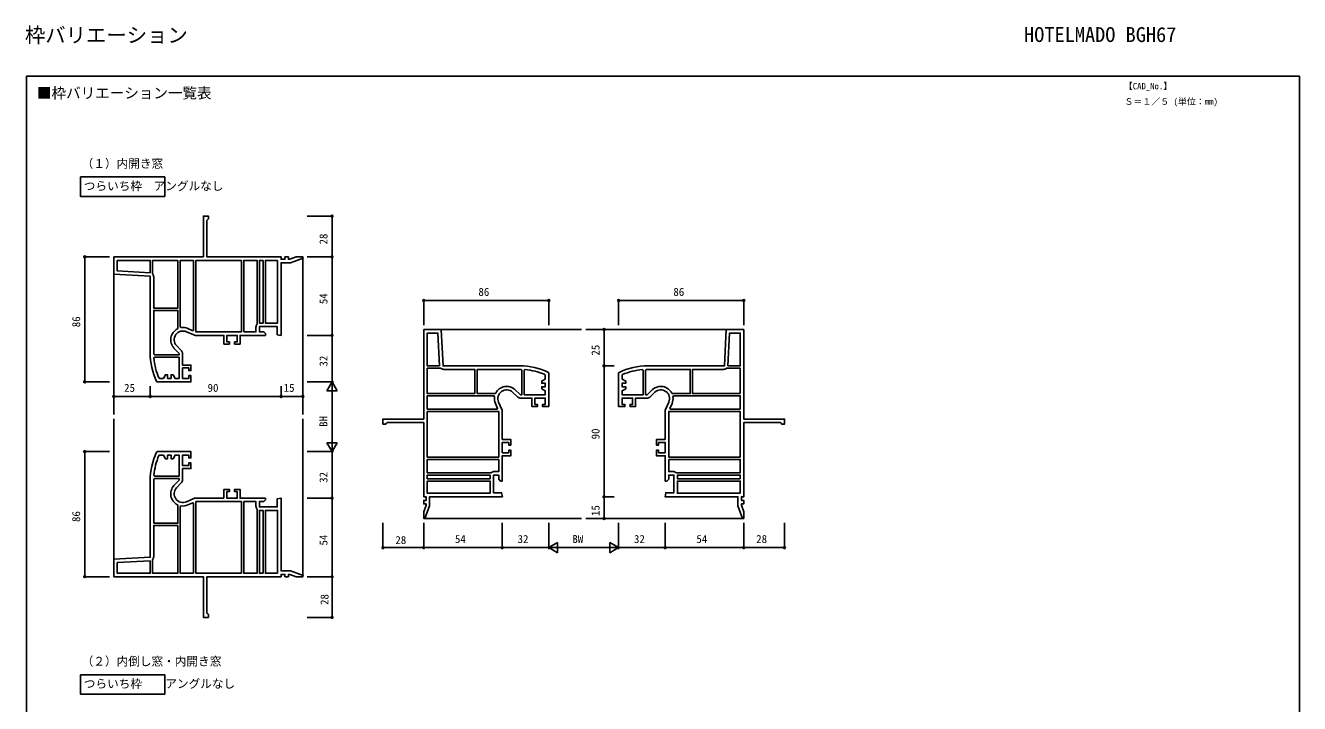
# Model space of a CAD drawing. Units: millimetres, scale not verified. Extents: x -438 to 438, y -554 to 551.
# Drawn here: x -438 to 438, y 84 to 551 of the extents above; entities that cross this region are included whole.
import ezdxf
from ezdxf.enums import TextEntityAlignment as Align

# ---------------------------------------------------------------- set-up
doc = ezdxf.new("R2010")
doc.units = ezdxf.units.MM
doc.header["$LTSCALE"] = 4
for name, color, linetype in [('0-1_USER1', 3, 'Continuous'), ('0-2_YKK_11', 7, 'Continuous'), ('0-3_YKK_12', 2, 'Continuous'), ('0-4_YKK_D', 6, 'Continuous'), ('0-5_YKK_ZWAK', 7, 'Continuous')]:
    doc.layers.add(name, color=color, linetype=linetype)
doc.styles.add('ＭＳ ゴシック', font='')
doc.styles.get('ＭＳ ゴシック').set_extended_font_data('MS Gothic')

msp = doc.modelspace()

# ---------------------------------------------------------------- linework, layer by layer
at = {"layer": '0-1_USER1'}
for points in [[(-399.9, 446.677), (-341.94, 446.677), (-341.94, 433.32), (-399.9, 433.32)], [(-399.9, 104.268), (-341.94, 104.268), (-341.94, 90.91), (-399.9, 90.91)]]:
    msp.add_lwpolyline(points, close=True, dxfattribs=at)
at = {"layer": '0-2_YKK_11'}
for p, q in [((-326.955, 340.17), (-321.964, 337.943)), ((-330.474, 327.025), (-333.799, 330.611)), ((-349.348, 322.049), (-348.849, 322.591)), ((-127.106, 314.291), (-97.906, 314.291)), ((-94.265, 314.139), (-94.806, 313.64)), ((-13.548, 314.139), (-13.006, 313.64)), ((-102.826, 298.59), (-99.241, 295.265)), ((-4.986, 298.59), (-8.572, 295.265)), ((-110.158, 286.755), (-112.386, 291.746)), ((2.345, 286.755), (4.573, 291.746)), ((-109.906, 265.991), (-109.906, 285.573)), ((2.094, 265.991), (2.094, 285.573)), ((-349.5, 208.491), (-349.5, 237.691)), ((-349.348, 241.333), (-348.849, 240.791)), ((-333.799, 232.771), (-330.474, 236.357)), ((-321.964, 225.439), (-326.955, 223.212)), ((-301.2, 225.691), (-320.782, 225.691))]:
    msp.add_line(p, q, dxfattribs=at)
for points in [[(-320.782, 337.691), (-301.2, 337.691), (-301.2, 331.691), (-297.4, 331.691), (-297.4, 333.191), (-299.2, 333.191), (-299.2, 337.691), (-292.1, 337.691), (-292.1, 333.191), (-293.9, 333.191), (-293.9, 331.691), (-290.1, 331.691), (-290.1, 337.691), (-272.7, 337.691), (-272.7, 338.891), (-273.9, 340.091), (-276.8, 340.091), (-276.8, 343.691), (-264.6, 343.691), (-264.6, 338.109), (-261.9, 337.633), (-261.9, 387.691), (-255.554, 387.691), (-246.842, 390.862), (-246.988, 391.691), (-251.581, 391.691), (-255.977, 390.091), (-256.9, 390.091), (-256.9, 391.691), (-259.3, 391.691), (-259.3, 390.091), (-261.9, 390.091), (-261.9, 391.691), (-312.9, 391.691), (-312.9, 416.791), (-312.4, 417.291), (-311.9, 417.791), (-311.9, 419.691), (-315.3, 419.691), (-315.3, 391.691)], [(-315.3, 391.691), (-376.9, 391.691), (-376.9, 379.691), (-351.9, 378.381), (-351.9, 325.691)], [(-350.182, 379.687), (-350.3, 380.009), (-350.3, 389.291), (-332.9, 389.291)], [(-332.9, 389.291), (-332.9, 356.491), (-349.5, 356.491), (-349.5, 377.818)], [(-330.721, 342.986), (-331.3, 343.48), (-331.3, 389.291), (-322.1, 389.291)], [(-322.1, 389.291), (-322.1, 341.182), (-322.603, 340.856), (-325.977, 342.362)], [(-287.6, 340.091), (-287.6, 389.291), (-278.4, 389.291), (-278.4, 345.382), (-278.518, 345.06)], [(-349.5, 325.691), (-349.5, 354.891), (-332.9, 354.891), (-332.9, 342.641), (-333.175, 342.195)], [(-279.2, 343.191), (-279.2, 340.091), (-287.6, 340.091)], [(-163.906, 341.691), (-163.906, 280.091), (-191.906, 280.091), (-191.906, 276.691), (-190.006, 276.691), (-189.506, 277.191), (-189.006, 277.691), (-163.906, 277.691), (-163.906, 226.691), (-162.306, 226.691), (-162.306, 224.091), (-163.906, 224.091), (-163.906, 221.691), (-162.306, 221.691), (-162.306, 220.768), (-163.906, 216.372), (-163.906, 211.771), (-163.08, 211.626), (-159.906, 220.345), (-159.906, 226.691), (-109.849, 226.691), (-110.325, 229.391), (-115.906, 229.391), (-115.906, 241.591), (-112.306, 241.591), (-112.306, 238.691), (-111.106, 237.491), (-109.906, 237.491), (-109.906, 254.891), (-103.906, 254.891), (-103.906, 258.691), (-105.406, 258.691), (-105.406, 256.891), (-109.906, 256.891), (-109.906, 263.991), (-105.406, 263.991), (-105.406, 262.191), (-103.906, 262.191), (-103.906, 265.991), (-109.906, 265.991)], [(-97.906, 316.691), (-150.596, 316.691), (-151.906, 341.691), (-163.906, 341.691)], [(-9.906, 316.691), (42.783, 316.691), (44.094, 341.691), (56.094, 341.691)], [(56.094, 341.691), (56.094, 280.091), (84.094, 280.091), (84.094, 276.691), (82.194, 276.691), (81.694, 277.191), (81.194, 277.691), (56.094, 277.691), (56.094, 226.691), (54.494, 226.691), (54.494, 224.091), (56.094, 224.091), (56.094, 221.691), (54.494, 221.691), (54.494, 220.768), (56.094, 216.372), (56.094, 211.771), (55.267, 211.626), (52.094, 220.345), (52.094, 226.691), (2.036, 226.691), (2.512, 229.391), (8.094, 229.391), (8.094, 241.591), (4.494, 241.591), (4.494, 238.691), (3.294, 237.491), (2.094, 237.491), (2.094, 254.891), (-3.906, 254.891), (-3.906, 258.691), (-2.406, 258.691), (-2.406, 256.891), (2.094, 256.891), (2.094, 263.991), (-2.406, 263.991), (-2.406, 262.191), (-3.906, 262.191), (-3.906, 265.991), (2.094, 265.991)], [(-335.559, 328.979), (-332.1, 325.249), (-332.1, 324.191), (-348.988, 324.191), (-349.488, 324.679)], [(-347.461, 305.977), (-347.01, 305.691), (-323.9, 305.691), (-323.9, 309.991), (-325.4, 309.991), (-325.4, 308.091), (-329.7, 308.091), (-329.7, 315.291), (-325.4, 315.291), (-325.4, 313.491), (-323.9, 313.491), (-323.9, 317.291), (-329.7, 317.291), (-329.7, 325.053)], [(-348.849, 322.591), (-332.1, 322.591), (-332.1, 308.091), (-334.757, 308.091), (-336.2, 310.591), (-337.6, 310.591), (-337.6, 308.091), (-340, 308.091), (-340, 310.591), (-341.4, 310.591), (-342.843, 308.091), (-345.463, 308.091), (-345.922, 308.393)], [(-128.706, 297.691), (-161.506, 297.691), (-161.506, 315.091), (-152.225, 315.091), (-151.902, 314.973)], [(-150.034, 314.291), (-128.706, 314.291), (-128.706, 297.691)], [(-114.41, 297.966), (-114.857, 297.691), (-127.106, 297.691), (-127.106, 314.291)], [(-96.895, 314.279), (-96.406, 313.779), (-96.406, 296.891), (-97.465, 296.891), (-101.194, 300.35)], [(-97.269, 294.491), (-89.506, 294.491), (-89.506, 288.691), (-85.706, 288.691), (-85.706, 290.191), (-87.506, 290.191), (-87.506, 294.491), (-80.306, 294.491), (-80.306, 290.191), (-82.206, 290.191), (-82.206, 288.691), (-77.906, 288.691), (-77.906, 311.801), (-78.192, 312.252)], [(-94.806, 313.64), (-94.806, 296.891), (-80.306, 296.891), (-80.306, 299.548), (-82.806, 300.991), (-82.806, 302.391), (-80.306, 302.391), (-80.306, 304.791), (-82.806, 304.791), (-82.806, 306.191), (-80.306, 307.634), (-80.306, 310.254), (-80.608, 310.712)], [(-10.544, 294.491), (-18.306, 294.491), (-18.306, 288.691), (-22.106, 288.691), (-22.106, 290.191), (-20.306, 290.191), (-20.306, 294.491), (-27.506, 294.491), (-27.506, 290.191), (-25.606, 290.191), (-25.606, 288.691), (-29.906, 288.691), (-29.906, 311.801), (-29.621, 312.252)], [(-13.006, 313.64), (-13.006, 296.891), (-27.506, 296.891), (-27.506, 299.548), (-25.006, 300.991), (-25.006, 302.391), (-27.506, 302.391), (-27.506, 304.791), (-25.006, 304.791), (-25.006, 306.191), (-27.506, 307.634), (-27.506, 310.254), (-27.205, 310.712)], [(-6.618, 300.35), (-10.348, 296.891), (-11.406, 296.891), (-11.406, 313.779), (-10.918, 314.279)], [(-9.906, 314.291), (19.294, 314.291), (19.294, 297.691), (7.044, 297.691), (6.597, 297.966)], [(53.694, 297.691), (20.894, 297.691), (20.894, 314.291), (42.221, 314.291)], [(44.089, 314.973), (44.412, 315.091), (53.694, 315.091), (53.694, 297.691)], [(-115.202, 295.512), (-115.696, 296.091), (-161.506, 296.091), (-161.506, 286.891)], [(-161.506, 286.891), (-113.442, 286.891), (-113.09, 287.434), (-114.577, 290.767)], [(53.694, 286.891), (5.629, 286.891), (5.277, 287.434), (6.764, 290.767)], [(7.389, 295.512), (7.883, 296.091), (53.694, 296.091), (53.694, 286.891)], [(-348.849, 240.791), (-332.1, 240.791), (-332.1, 255.291), (-334.757, 255.291), (-336.2, 252.791), (-337.6, 252.791), (-337.6, 255.291), (-340, 255.291), (-340, 252.791), (-341.4, 252.791), (-342.843, 255.291), (-345.463, 255.291), (-345.922, 254.989)], [(-329.7, 238.329), (-329.7, 246.091), (-323.9, 246.091), (-323.9, 249.891), (-325.4, 249.891), (-325.4, 248.091), (-329.7, 248.091), (-329.7, 255.291), (-325.4, 255.291), (-325.4, 253.391), (-323.9, 253.391), (-323.9, 257.691), (-347.01, 257.691), (-347.461, 257.405)], [(-112.306, 252.391), (-161.506, 252.391), (-161.506, 243.191), (-117.597, 243.191), (-117.275, 243.309)], [(-115.406, 243.991), (-112.306, 243.991), (-112.306, 252.391)], [(4.494, 252.391), (53.694, 252.391), (53.694, 243.191), (9.784, 243.191), (9.462, 243.309)], [(7.594, 243.991), (4.494, 243.991), (4.494, 252.391)], [(-351.9, 237.691), (-351.9, 185.001), (-376.9, 183.691), (-376.9, 171.691)], [(-349.488, 238.703), (-348.988, 239.191), (-332.1, 239.191), (-332.1, 238.133), (-335.559, 234.403)], [(-376.9, 171.691), (-315.3, 171.691), (-315.3, 143.691), (-311.9, 143.691), (-311.9, 145.591), (-312.4, 146.091), (-312.9, 146.591), (-312.9, 171.691), (-261.9, 171.691), (-261.9, 173.291), (-259.3, 173.291), (-259.3, 171.691), (-256.9, 171.691), (-256.9, 173.291), (-255.977, 173.291), (-251.581, 171.691), (-246.988, 171.691), (-246.842, 172.52), (-255.554, 175.691), (-261.9, 175.691), (-261.9, 225.748), (-264.6, 225.272), (-264.6, 219.691), (-276.8, 219.691), (-276.8, 223.291), (-273.9, 223.291), (-272.7, 224.491), (-272.7, 225.691), (-290.1, 225.691), (-290.1, 231.691), (-293.9, 231.691), (-293.9, 230.191), (-292.1, 230.191), (-292.1, 225.691), (-299.2, 225.691), (-299.2, 230.191), (-297.4, 230.191), (-297.4, 231.691), (-301.2, 231.691), (-301.2, 225.691)], [(-333.175, 221.187), (-332.9, 220.74), (-332.9, 208.491), (-349.5, 208.491)], [(-330.721, 220.395), (-331.3, 219.902), (-331.3, 174.091), (-322.1, 174.091)], [(-322.1, 174.091), (-322.1, 222.2), (-322.603, 222.526), (-325.977, 221.02)], [(-287.6, 223.291), (-287.6, 174.091), (-278.4, 174.091), (-278.4, 218), (-278.518, 218.322)], [(-279.2, 220.191), (-279.2, 223.291), (-287.6, 223.291)], [(-332.9, 206.891), (-332.9, 174.091), (-350.3, 174.091), (-350.3, 183.373), (-350.182, 183.695)], [(-349.5, 185.564), (-349.5, 206.891), (-332.9, 206.891)]]:
    msp.add_lwpolyline(points, dxfattribs=at)
for points in [[(-351.9, 380.784), (-374.5, 381.968), (-374.5, 389.291), (-351.9, 389.291)], [(-289.2, 389.291), (-289.2, 340.091), (-320.5, 340.091), (-320.5, 389.291)], [(-274.3, 389.291), (-274.3, 346.091), (-276.8, 346.091), (-276.8, 389.291)], [(-264.3, 389.291), (-264.3, 346.091), (-272.7, 346.091), (-272.7, 389.291)], [(-153, 316.691), (-154.184, 339.291), (-161.506, 339.291), (-161.506, 316.691)], [(45.187, 316.691), (46.371, 339.291), (53.694, 339.291), (53.694, 316.691)], [(-161.506, 253.991), (-112.306, 253.991), (-112.306, 285.291), (-161.506, 285.291)], [(53.694, 253.991), (4.494, 253.991), (4.494, 285.291), (53.694, 285.291)], [(-161.506, 239.091), (-118.306, 239.091), (-118.306, 241.591), (-161.506, 241.591)], [(-161.506, 229.091), (-118.306, 229.091), (-118.306, 237.491), (-161.506, 237.491)], [(53.694, 239.091), (10.494, 239.091), (10.494, 241.591), (53.694, 241.591)], [(53.694, 229.091), (10.494, 229.091), (10.494, 237.491), (53.694, 237.491)], [(-289.2, 174.091), (-289.2, 223.291), (-320.5, 223.291), (-320.5, 174.091)], [(-274.3, 174.091), (-274.3, 217.291), (-276.8, 217.291), (-276.8, 174.091)], [(-264.3, 174.091), (-264.3, 217.291), (-272.7, 217.291), (-272.7, 174.091)], [(-351.9, 182.598), (-374.5, 181.413), (-374.5, 174.091), (-351.9, 174.091)]]:
    msp.add_lwpolyline(points, close=True, dxfattribs=at)
for centre, radius, start, end in [((-352.4, 377.818), 2.9, 0, 40.11917), ((-329.4, 334.691), 8.4, 116.70765, 222.84399), ((-329.4, 334.691), 8.4, 65.94849, 99.05041), ((-276.3, 343.191), 2.9, 139.88083, 180), ((-329.4, 334.691), 6, 65.94849, 222.84399), ((-320.782, 340.591), 2.9, 245.94849, 270), ((-305.9, 325.691), 46, 180, 205.37693), ((-305.9, 325.691), 43.6, 180, 181.32949), ((-332.6, 325.053), 2.9, 0, 42.84399), ((-305.9, 325.691), 43.6, 184.79131, 203.37527), ((-97.906, 270.691), 46, 64.62307, 90), ((-9.906, 270.691), 46, 90, 115.37693), ((-150.034, 317.191), 2.9, 229.88083, 270), ((-97.906, 270.691), 43.6, 88.67051, 90), ((-97.906, 270.691), 43.6, 66.62473, 85.20869), ((-9.906, 270.691), 43.6, 94.79131, 113.37527), ((-9.906, 270.691), 43.6, 90, 91.32949), ((42.221, 317.191), 2.9, 270, 310.11917), ((-106.906, 294.191), 8.4, 47.15601, 153.29235), ((-106.906, 294.191), 6, 47.15601, 204.05151), ((-0.906, 294.191), 8.4, 26.70765, 132.84399), ((-0.906, 294.191), 6, 335.94849, 132.84399), ((-106.906, 294.191), 8.4, 170.94959, 204.05151), ((-97.269, 297.391), 2.9, 227.15601, 270), ((-10.544, 297.391), 2.9, 270, 312.84399), ((-0.906, 294.191), 8.4, 335.94849, 9.05041), ((-112.806, 285.573), 2.9, 0, 24.05151), ((4.994, 285.573), 2.9, 155.94849, 180), ((-305.9, 237.691), 46, 154.62307, 180), ((-305.9, 237.691), 43.6, 156.62473, 175.20869), ((-305.9, 237.691), 43.6, 178.67051, 180), ((-332.6, 238.329), 2.9, 317.15601, 360), ((-115.406, 241.091), 2.9, 90, 130.11917), ((7.594, 241.091), 2.9, 49.88083, 90), ((-329.4, 228.691), 8.4, 137.15601, 243.29235), ((-329.4, 228.691), 6, 137.15601, 294.05151), ((-329.4, 228.691), 8.4, 260.94959, 294.05151), ((-320.782, 222.791), 2.9, 90, 114.05151), ((-276.3, 220.191), 2.9, 180, 220.11917), ((-352.4, 185.564), 2.9, 319.88083, 360)]:
    msp.add_arc(centre, radius, start, end, dxfattribs=at)
at = {"layer": '0-3_YKK_12'}
for p, q in [((-246.908, 391.278), (-246.907, 283.191)), ((-376.9, 380.64), (-376.9, 283.191)), ((-152.855, 341.691), (-55.406, 341.691)), ((-52.406, 341.691), (45.043, 341.691)), ((-376.9, 280.191), (-376.9, 182.742)), ((-246.907, 280.191), (-246.906, 172.269)), ((-55.406, 211.691), (-163.406, 211.691)), ((55.594, 211.691), (-52.406, 211.691))]:
    msp.add_line(p, q, dxfattribs=at)
at = {"layer": '0-4_YKK_D'}
for p, q in [((-243.907, 419.691), (-225.907, 419.691)), ((-226.907, 419.691), (-226.907, 391.691)), ((-379.9, 391.691), (-397.9, 391.691)), ((-396.9, 391.691), (-396.9, 305.691)), ((-243.907, 391.691), (-225.907, 391.691)), ((-243.907, 391.691), (-225.907, 391.691)), ((-226.907, 391.691), (-226.907, 337.691)), ((-163.906, 344.691), (-163.906, 362.691)), ((-163.906, 361.691), (-77.906, 361.691)), ((-77.906, 344.691), (-77.906, 362.691)), ((-29.906, 344.691), (-29.906, 362.691)), ((56.094, 361.691), (-29.906, 361.691)), ((56.094, 344.691), (56.094, 362.691)), ((-32.906, 341.691), (-40.906, 341.691)), ((-39.906, 341.691), (-39.906, 316.691)), ((-243.907, 337.691), (-225.907, 337.691)), ((-243.907, 337.691), (-225.907, 337.691)), ((-226.907, 337.691), (-226.907, 305.691)), ((-32.906, 316.691), (-40.906, 316.691)), ((-32.906, 316.691), (-40.906, 316.691)), ((-39.906, 316.691), (-39.906, 226.691)), ((-379.9, 305.691), (-397.9, 305.691)), ((-376.9, 302.691), (-376.9, 294.691)), ((-351.9, 302.691), (-351.9, 294.691)), ((-351.9, 302.691), (-351.9, 294.691)), ((-261.9, 302.691), (-261.9, 294.691)), ((-261.9, 302.691), (-261.9, 294.691)), ((-246.9, 302.691), (-246.9, 294.691)), ((-243.907, 305.691), (-225.907, 305.691)), ((-243.907, 305.691), (-225.907, 305.691)), ((-226.907, 305.691), (-230.407, 299.629)), ((-230.407, 299.629), (-223.407, 299.629)), ((-226.907, 305.691), (-223.407, 299.629)), ((-226.907, 305.691), (-226.907, 293.567)), ((-226.907, 264.691), (-226.907, 298.691)), ((-376.9, 295.691), (-351.9, 295.691)), ((-351.9, 295.691), (-261.9, 295.691)), ((-261.9, 295.691), (-246.9, 295.691)), ((-226.907, 257.691), (-230.407, 263.753)), ((-223.407, 263.753), (-230.407, 263.753)), ((-226.907, 257.691), (-226.907, 269.815)), ((-226.907, 257.691), (-223.407, 263.753)), ((-379.9, 257.691), (-397.9, 257.691)), ((-396.9, 171.689), (-396.9, 257.691)), ((-243.907, 257.691), (-225.907, 257.691)), ((-243.907, 257.691), (-225.907, 257.691)), ((-226.907, 257.691), (-226.907, 225.691)), ((-243.907, 225.691), (-225.907, 225.691)), ((-243.907, 225.691), (-225.907, 225.691)), ((-226.907, 171.691), (-226.907, 225.691)), ((-32.906, 226.691), (-40.906, 226.691)), ((-32.906, 226.691), (-40.906, 226.691)), ((-39.906, 226.691), (-39.906, 211.691)), ((-32.906, 211.691), (-40.906, 211.691)), ((-191.907, 208.691), (-191.907, 190.691)), ((-163.906, 208.691), (-163.906, 190.691)), ((-163.906, 208.691), (-163.906, 190.691)), ((-109.906, 208.691), (-109.906, 190.691)), ((-109.906, 208.691), (-109.906, 190.691)), ((-77.906, 208.691), (-77.906, 190.691)), ((-77.906, 208.691), (-77.906, 190.691)), ((-29.906, 208.691), (-29.906, 190.691)), ((-29.906, 208.691), (-29.906, 190.691)), ((2.094, 208.691), (2.094, 190.691)), ((2.094, 208.691), (2.094, 190.691)), ((56.094, 208.691), (56.094, 190.691)), ((56.094, 208.691), (56.094, 190.691)), ((84.094, 208.691), (84.094, 190.691)), ((-77.906, 191.691), (-71.844, 195.191)), ((-71.844, 188.191), (-71.844, 195.191)), ((-29.906, 191.691), (-35.969, 195.191)), ((-35.969, 195.191), (-35.969, 188.191)), ((-191.907, 191.691), (-163.906, 191.691)), ((-163.906, 191.691), (-109.906, 191.691)), ((-77.906, 191.691), (-109.906, 191.691)), ((-77.906, 191.691), (-71.844, 188.191)), ((-77.906, 191.691), (-65.782, 191.691)), ((-70.906, 191.691), (-36.906, 191.691)), ((-29.906, 191.691), (-42.031, 191.691)), ((-29.906, 191.691), (-35.969, 188.191)), ((2.094, 191.691), (-29.906, 191.691)), ((56.094, 191.691), (2.094, 191.691)), ((84.094, 191.691), (56.094, 191.691)), ((-379.9, 171.689), (-397.9, 171.689)), ((-243.907, 171.691), (-225.907, 171.691)), ((-243.907, 171.691), (-225.907, 171.691)), ((-226.907, 143.691), (-226.907, 171.691)), ((-243.907, 143.691), (-225.907, 143.691))]:
    msp.add_line(p, q, dxfattribs=at)
for centre in [(-226.907, 419.691), (-396.9, 391.691), (-226.907, 391.691), (-226.907, 391.691), (-163.906, 361.691), (-77.906, 361.691), (-29.906, 361.691), (56.094, 361.691), (-39.906, 341.691), (-226.907, 337.691), (-226.907, 337.691), (-39.906, 316.691), (-39.906, 316.691), (-396.9, 305.691), (-376.9, 295.691), (-351.9, 295.691), (-351.9, 295.691), (-261.9, 295.691), (-261.9, 295.691), (-246.9, 295.691), (-396.9, 257.691), (-226.907, 225.691), (-226.907, 225.691), (-39.906, 226.691), (-39.906, 226.691), (-39.906, 211.691), (-191.907, 191.691), (-163.906, 191.691), (-163.906, 191.691), (-109.906, 191.691), (-109.906, 191.691), (2.094, 191.691), (2.094, 191.691), (56.094, 191.691), (56.094, 191.691), (84.094, 191.691), (-396.9, 171.689), (-226.907, 171.691), (-226.907, 171.691), (-226.907, 143.691)]:
    msp.add_circle(centre, 0.637, dxfattribs=at)
at = {"layer": '0-5_YKK_ZWAK'}
for p, q in [((-436.9, 516.1), (-436.9, -553.9)), ((438.1, 516.1), (-436.9, 516.1))]:
    msp.add_line(p, q, dxfattribs=at)
msp.add_lwpolyline([(-436.9, -553.9), (438.1, -553.9), (438.1, 516.1)], dxfattribs=at)

# ---------------------------------------------------------------- texts
at = {"layer": '0-1_USER1', "style": 'ＭＳ ゴシック'}
for s, height, p in [('枠バリエーション', 10.26, (-438.011, 536.038)), ('HOTELMADO BGH67', 10.26, (248.752, 536.396)), ('■枠バリエーション一覧表', 7.331, (-429.717, 498.515)), ('【CAD_No.】', 4.399, (317.33, 505.608)), ('Ｓ＝１／５ (単位：mm)', 4.399, (317.739, 494.99)), ('（１）内開き窓', 5.865, (-398.991, 451.145)), ('つらいち枠\u3000アングルなし', 5.865, (-397.536, 435.736)), ('（２）内倒し窓・内開き窓', 5.865, (-398.991, 108.736)), ('つらいち枠\u3000\u3000アングルなし', 5.865, (-397.536, 93.327))]:
    msp.add_text(s, height=height, dxfattribs=at).set_placement(p, align=Align.BOTTOM_LEFT)
at = {"layer": '0-4_YKK_D', "style": 'ＭＳ ゴシック'}
for s, p in [('28', (-228.407, 400.215)), ('54', (-228.407, 359.13)), ('86', (-398.4, 343.279)), ('25', (-41.406, 323.736)), ('32', (-228.407, 316.236)), ('BH', (-228.407, 274.745)), ('90', (-41.406, 266.13)), ('32', (-228.407, 236.236)), ('15', (-41.406, 213.438)), ('86', (-398.4, 209.278)), ('54', (-228.407, 193.13)), ('28', (-227.707, 152.215))]:
    msp.add_text(s, height=5.499, rotation=90, dxfattribs=at).set_placement(p, align=Align.BOTTOM_LEFT)
for s, p in [('86', (-126.318, 363.191)), ('86', (7.682, 363.191)), ('25', (-369.855, 297.191)), ('90', (-312.461, 297.191)), ('15', (-260.153, 297.191)), ('28', (-183.382, 192.491)), ('54', (-142.468, 193.191)), ('32', (-99.361, 193.191)), ('BW', (-61.747, 193.191)), ('32', (-19.361, 193.191)), ('54', (23.532, 193.191)), ('28', (64.618, 193.191))]:
    msp.add_text(s, height=5.499, dxfattribs=at).set_placement(p, align=Align.BOTTOM_LEFT)

doc.saveas('drawing.dxf')
